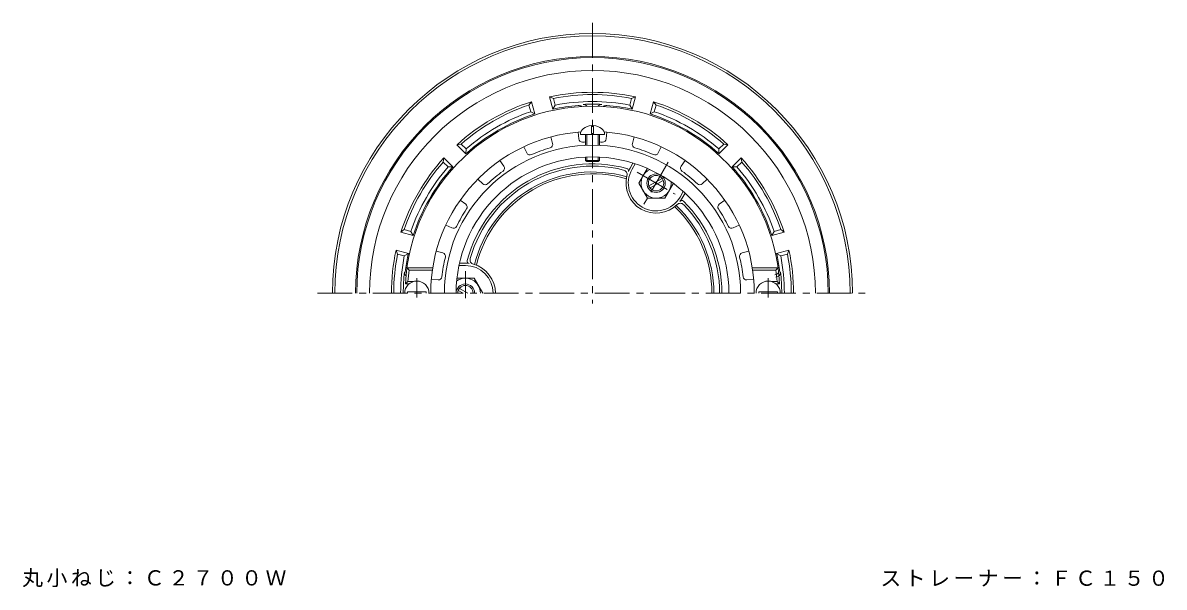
# Model space of a CAD drawing. Units: millimetres, scale not verified. Extents: x -283 to 222, y -346 to 351.
# Drawn here: x -282 to 211.8, y 107.1 to 351.5 of the extents above; entities that cross this region are included whole.
import ezdxf

# ---------------------------------------------------------------- set-up
doc = ezdxf.new("R2010")
doc.units = ezdxf.units.MM
doc.header["$LTSCALE"] = 3
doc.linetypes.add('CHAIN1', pattern=[8, 5, -1, 1, -1])
for name, color, linetype, lineweight in [('0-0', 3, 'Continuous', 9), ('0-1', 2, 'Continuous', 9), ('0-2', 6, 'Continuous', 5), ('0-5', 7, 'Continuous', 9)]:
    doc.layers.add(name, color=color, linetype=linetype, lineweight=lineweight)
doc.styles.add('ＭＳ ゴシック', font='')
doc.styles.get('ＭＳ ゴシック').set_extended_font_data('MS Gothic')

msp = doc.modelspace()

# ---------------------------------------------------------------- linework, layer by layer
at = {"layer": '0-0', "linetype": 'CHAIN1'}
for p, q in [((-35.537, 351.467), (-35.537, 229.936)), ((-154.515, 234.391), (84.075, 234.391))]:
    msp.add_line(p, q, dxfattribs=at)
at = {"layer": '0-0'}
for radius, start, end in [(112.5, 0, 180), (111.5, 0, 180), (52.5, 73.63475, 166.3652), (51.667, 73.53697, 166.46298), (51.667, 0, 46.463), (52.5, 0, 46.3652)]:
    msp.add_arc((-35.537, 234.391), radius, start, end, dxfattribs=at)
at = {"layer": '0-1'}
for p, q in [((-61.895, 317.303), (-63.063, 315.867)), ((-60.469, 311.984), (-61.895, 317.303)), ((-52.742, 314.054), (-54.167, 319.373)), ((-52.438, 318.714), (-54.167, 319.373)), ((-51.66, 315.81), (-52.438, 318.714)), ((-19.415, 315.81), (-18.637, 318.714)), ((-16.908, 319.373), (-18.637, 318.714)), ((-18.333, 314.054), (-16.908, 319.373)), ((-10.605, 311.984), (-9.18, 317.302)), ((-8.012, 315.867), (-9.18, 317.302)), ((-62.285, 312.963), (-63.063, 315.867)), ((-60.469, 311.984), (-62.285, 312.963)), ((-51.66, 315.81), (-52.742, 314.054)), ((-18.333, 314.054), (-19.415, 315.81)), ((-8.79, 312.963), (-10.605, 311.984)), ((-8.79, 312.963), (-8.012, 315.867)), ((-92.335, 298.967), (-94.162, 298.673)), ((-90.269, 294.779), (-94.162, 298.673)), ((-90.209, 296.841), (-92.335, 298.967)), ((-90.209, 296.841), (-90.269, 294.779)), ((19.134, 296.841), (21.26, 298.967)), ((19.194, 294.779), (19.134, 296.841)), ((19.194, 294.779), (23.087, 298.673)), ((23.087, 298.673), (21.26, 298.967)), ((-99.819, 293.016), (-100.113, 291.189)), ((-95.926, 289.122), (-99.819, 293.016)), ((24.851, 289.122), (28.744, 293.016)), ((29.038, 291.189), (28.744, 293.016)), ((-97.987, 289.063), (-100.113, 291.189)), ((-95.926, 289.122), (-97.987, 289.063)), ((-19.296, 288.522), (-18.021, 290.731)), ((-18.43, 288.022), (-17.046, 290.419)), ((26.913, 289.063), (24.851, 289.122)), ((26.913, 289.063), (29.038, 291.189)), ((2.355, 276.022), (3.738, 278.419)), ((3.221, 275.522), (4.496, 277.731)), ((-117.013, 261.917), (-118.449, 260.748)), ((-114.11, 261.138), (-117.013, 261.917)), ((43.035, 261.138), (45.939, 261.917)), ((47.374, 260.748), (45.939, 261.917)), ((-113.13, 259.323), (-118.449, 260.748)), ((-114.11, 261.138), (-113.13, 259.323)), ((42.055, 259.323), (43.035, 261.138)), ((42.055, 259.323), (47.374, 260.748)), ((-115.201, 251.596), (-120.519, 253.021)), ((-119.861, 251.291), (-120.519, 253.021)), ((44.126, 251.596), (49.444, 253.021)), ((48.786, 251.291), (49.444, 253.021)), ((-116.957, 250.513), (-119.861, 251.291)), ((-116.957, 250.513), (-115.201, 251.596)), ((-90.537, 247.391), (-93.087, 247.391)), ((45.882, 250.513), (44.126, 251.596)), ((45.882, 250.513), (48.786, 251.291)), ((-90.537, 246.391), (-93.304, 246.391))]:
    msp.add_line(p, q, dxfattribs=at)
at = {"layer": '0-1', "color": 4, "linetype": 'CHAIN1'}
for p, q in [((-16.261, 286.77), (0.186, 277.275)), ((-2.786, 291.118), (-13.29, 272.924)), ((-90.537, 232.275), (-90.537, 243.886))]:
    msp.add_line(p, q, dxfattribs=at)
at = {"layer": '0-1', "color": 4}
for p, q in [((-15.537, 282.022), (-11.785, 288.522)), ((-11.133, 280.813), (-5.442, 284.098)), ((-10.633, 279.947), (-4.942, 283.232)), ((-0.537, 282.022), (-4.29, 275.522)), ((-94.287, 240.886), (-86.782, 240.886)), ((-83.035, 234.396), (-86.782, 240.886)), ((-91.537, 234.391), (-93.633, 235.601)), ((-89.537, 234.391), (-93.133, 236.467)), ((-83.037, 234.391), (-83.035, 234.396))]:
    msp.add_line(p, q, dxfattribs=at)
msp.add_lwpolyline([(-15.537, 282.022), (-11.785, 275.522), (-4.29, 275.522)], dxfattribs=at)
for radius in [4, 3.324]:
    msp.add_circle((-8.037, 282.022), radius, dxfattribs=at)
at = {"layer": '0-1'}
for centre, radius, start, end in [((-35.537, 234.391), 102.5, 0, 180), ((-35.537, 234.391), 102, 0, 180), ((-35.537, 234.391), 96.441, 0, 180), ((-35.537, 234.391), 87, 77.63522, 102.36475), ((-35.537, 234.391), 87, 107.63522, 132.36475), ((-35.537, 234.391), 86, 78.66675, 101.33324), ((-35.537, 234.391), 83, 78.79947, 101.20049), ((-35.537, 234.391), 81.876, 87.12955, 92.87045), ((-39.537, 314.166), 2, 36.49266, 92.87048), ((-31.537, 314.166), 2, 87.12952, 143.50734), ((-35.537, 234.391), 87, 47.63522, 72.36475), ((-35.537, 234.391), 86, 108.66675, 131.33324), ((-35.537, 234.391), 81.5, 107.81322, 132.18677), ((-35.537, 234.391), 83, 108.79947, 131.20049), ((-35.537, 234.391), 81.5, 94.32832, 102.18677), ((-41.537, 313.664), 2, 52.44321, 94.32849), ((-29.537, 313.664), 2, 85.67151, 127.55679), ((-35.537, 234.391), 81.5, 77.81322, 85.67168), ((-35.537, 234.391), 81.5, 47.81322, 72.18677), ((-35.537, 234.391), 83, 48.79947, 71.20049), ((-35.537, 234.391), 86, 48.66675, 71.33324), ((-35.537, 234.391), 87, 137.63522, 162.36475), ((-35.537, 234.391), 87, 17.63522, 42.36475), ((-35.537, 234.391), 86, 138.66675, 161.33324), ((-35.537, 234.391), 83, 138.79947, 161.20049), ((-35.537, 234.391), 81.5, 137.81322, 162.18677), ((-35.537, 234.391), 56, 74.62402, 165.37592), ((-35.537, 234.391), 55, 75.82635, 164.17365), ((-22.56, 285.778), 2, 345.50188, 75.82657), ((-20.954, 287.422), 1, 337.312, 74.62364), ((-8.037, 282.022), 12, 149.99997, 329.99992), ((-8.037, 282.022), 13, 149.99991, 157.31186), ((-35.537, 234.391), 81.5, 17.81322, 42.18677), ((-35.537, 234.391), 83, 18.79947, 41.20049), ((-35.537, 234.391), 86, 18.66675, 41.33324), ((-8.037, 282.022), 13, 165.50212, 314.49786), ((2.476, 271.323), 2, 44.17444, 134.49887), ((3.097, 273.536), 1, 45.37593, 142.68735), ((-8.037, 282.022), 13, 322.688, 329.99991), ((-35.537, 234.391), 56, 0, 45.3759), ((-35.537, 234.391), 55, 0, 44.17365), ((-35.537, 234.391), 87, 167.63525, 180), ((-35.537, 234.391), 87, 0, 12.36475), ((-35.537, 234.391), 86, 168.66676, 180), ((-35.537, 234.391), 83, 168.79951, 180), ((-35.537, 234.391), 81.5, 167.81323, 172.77383), ((-90.537, 234.391), 13, 82.688, 89.99991), ((-88.756, 248.277), 1, 165.37593, 262.68735), ((-86.528, 248.845), 2, 164.17444, 254.49887), ((-90.537, 234.391), 13, 0, 74.49786), ((-35.537, 234.391), 81.5, 7.22617, 12.18677), ((-35.537, 234.391), 83, 0, 11.20049), ((-35.537, 234.391), 86, 0, 11.33324), ((-35.537, 234.391), 81.876, 173.5304, 180), ((-114.904, 243.391), 2, 173.52994, 229.91017), ((-114.406, 244.391), 2, 172.77383, 214.65796), ((-90.537, 234.391), 12, 0, 89.99992), ((43.331, 244.391), 2, 270, 7.22617), ((43.829, 243.391), 2, 270, 6.47006), ((-35.537, 234.391), 81.876, 0, 6.4696)]:
    msp.add_arc(centre, radius, start, end, dxfattribs=at)
at = {"layer": '0-1', "color": 4}
for centre, radius, start, end in [((-8.033, 282.02), 6.5, 114.63715, 5.35175), ((-90.537, 234.391), 4, 0, 180), ((-90.537, 234.397), 6.5, 359.95093, 125.35165), ((-90.537, 234.391), 3.324, 0, 180)]:
    msp.add_arc(centre, radius, start, end, dxfattribs=at)
at = {"layer": '0-2'}
for p, q in [((-36.037, 303.593), (-36.037, 306.975)), ((-53.557, 302.032), (-52.795, 299.171)), ((-41.739, 304.116), (-41.477, 301.167)), ((-40.787, 303.093), (-30.287, 303.093)), ((-38.537, 298.423), (-38.537, 303.093)), ((-38.037, 298.445), (-38.037, 303.093)), ((-33.037, 298.445), (-33.037, 303.093)), ((-32.537, 298.423), (-32.537, 303.093)), ((-29.336, 304.116), (-29.598, 301.167)), ((-17.518, 302.032), (-18.28, 299.171)), ((-65.212, 297.79), (-63.957, 295.108)), ((-5.862, 297.79), (-7.117, 295.108)), ((-75.605, 291.79), (-73.91, 289.362)), ((-38.537, 291.891), (-38.537, 293.315)), ((-38.537, 291.891), (-32.537, 291.891)), ((-38.537, 291.891), (-38.037, 291.391)), ((-38.037, 291.391), (-38.037, 293.338)), ((-38.037, 291.391), (-33.037, 291.391)), ((-33.037, 291.391), (-33.037, 293.338)), ((-32.537, 291.891), (-33.037, 291.391)), ((-32.537, 291.891), (-32.537, 293.315)), ((4.53, 291.79), (2.835, 289.362)), ((-85.106, 283.817), (-83.01, 281.727)), ((14.032, 283.817), (11.935, 281.727)), ((-92.82, 274.624), (-90.397, 272.923)), ((21.745, 274.624), (19.322, 272.923)), ((-99.022, 263.883), (-96.337, 262.635)), ((27.947, 263.883), (25.262, 262.635)), ((-103.126, 252.606), (-100.267, 251.836)), ((32.051, 252.606), (29.193, 251.836)), ((-104.668, 245.391), (-115.787, 245.391)), ((-114.91, 244.391), (-115.787, 245.391)), ((-104.819, 244.391), (-114.91, 244.391)), ((33.593, 245.391), (44.712, 245.391)), ((33.745, 244.391), (43.835, 244.391)), ((43.835, 244.391), (44.712, 245.391)), ((-115.381, 239.391), (-116.439, 238.391)), ((-114.938, 238.391), (-116.439, 238.391)), ((-113.138, 239.391), (-115.381, 239.391)), ((-105.28, 240.391), (-102.33, 240.137)), ((34.205, 240.391), (31.255, 240.137)), ((42.063, 239.391), (44.306, 239.391)), ((43.863, 238.391), (45.364, 238.391)), ((44.306, 239.391), (45.364, 238.391)), ((-107.538, 234.391), (-107.538, 234.991)), ((36.463, 234.391), (36.463, 234.991))]:
    msp.add_line(p, q, dxfattribs=at)
at = {"layer": '0-2', "linetype": 'CHAIN1'}
for p, q in [((-111.537, 240.961), (-111.537, 232.584)), ((40.462, 240.961), (40.462, 232.584))]:
    msp.add_line(p, q, dxfattribs=at)
at = {"layer": '0-2'}
for points in [[(-36.037, 303.593), (-35.037, 303.593), (-35.037, 306.975)], [(-115.538, 234.391), (-115.538, 234.991), (-107.538, 234.991)], [(44.463, 234.391), (44.463, 234.991), (36.463, 234.991)]]:
    msp.add_lwpolyline(points, dxfattribs=at)
for centre, radius, start, end in [((-35.537, 234.391), 81, 2.83057, 177.16943), ((-35.537, 234.391), 70, 94.12062, 180), ((-35.537, 234.391), 70, 0, 85.87938), ((-35.537, 234.391), 64.102, 0, 180), ((-35.537, 234.391), 65.556, 106.19884, 113.80116), ((-54.244, 298.785), 1.5, 286.19861, 14.91734), ((-39.983, 301.3), 1.5, 185.08295, 273.80103), ((-35.537, 234.391), 65.556, 92.62291, 93.80115), ((-35.537, 234.391), 65.556, 86.19884, 87.37709), ((-31.092, 301.3), 1.5, 266.19861, 354.91734), ((-16.831, 298.785), 1.5, 165.08295, 253.80103), ((-35.537, 234.391), 65.556, 66.19884, 73.80116), ((-35.537, 234.391), 59, 0, 180), ((-62.599, 295.744), 1.5, 205.08295, 293.80103), ((-8.476, 295.744), 1.5, 246.19861, 334.91734), ((-35.537, 234.391), 65.556, 126.19884, 133.80116), ((-75.14, 288.504), 1.5, 306.19861, 34.91734), ((4.065, 288.504), 1.5, 145.08295, 233.80103), ((-35.537, 234.391), 65.556, 46.19884, 53.80116), ((-81.951, 282.789), 1.5, 225.08295, 313.80103), ((10.876, 282.789), 1.5, 226.19861, 314.91734), ((-91.259, 271.695), 1.5, 326.19861, 54.91734), ((20.185, 271.695), 1.5, 125.08295, 213.80103), ((-35.537, 234.391), 65.556, 146.19884, 153.80116), ((-35.537, 234.391), 65.556, 26.19884, 33.80116), ((-95.705, 263.996), 1.5, 245.08295, 333.80103), ((24.63, 263.996), 1.5, 206.19861, 294.91734), ((-35.537, 234.391), 65.556, 166.19884, 173.80116), ((-100.658, 250.388), 1.5, 346.19861, 74.91734), ((29.583, 250.388), 1.5, 105.08295, 193.80103), ((-35.537, 234.391), 65.556, 6.19884, 13.80116), ((-35.537, 234.391), 80, 172.81923, 176.41667), ((-35.537, 234.391), 80, 3.58333, 7.18077), ((-111.537, 234.391), 5.25, 0, 180), ((-102.202, 241.632), 1.5, 265.08295, 353.80103), ((31.127, 241.632), 1.5, 186.19861, 274.91734), ((40.462, 234.391), 5.25, 0, 180)]:
    msp.add_arc(centre, radius, start, end, dxfattribs=at)
for start_param, end_param in [(1.6661772, 3.1415927), (6.2831853, 7.7586008)]:
    msp.add_ellipse((-35.537, 303.093), major_axis=(5.25, 0), ratio=0.7428, start_param=start_param, end_param=end_param, dxfattribs=at)

# ---------------------------------------------------------------- texts
at = {"layer": '0-5', "char_height": 6.598, "attachment_point": 7, "style": 'ＭＳ ゴシック'}
for s, insert in [('\\T1.17;丸小ねじ：Ｃ２７００Ｗ', (-282.28, 107.083)), ('\\T1.17;ストレーナー：ＦＣ１５０', (89.037, 107.349))]:
    msp.add_mtext(s, dxfattribs=dict(at, insert=insert))

doc.saveas('drawing.dxf')
